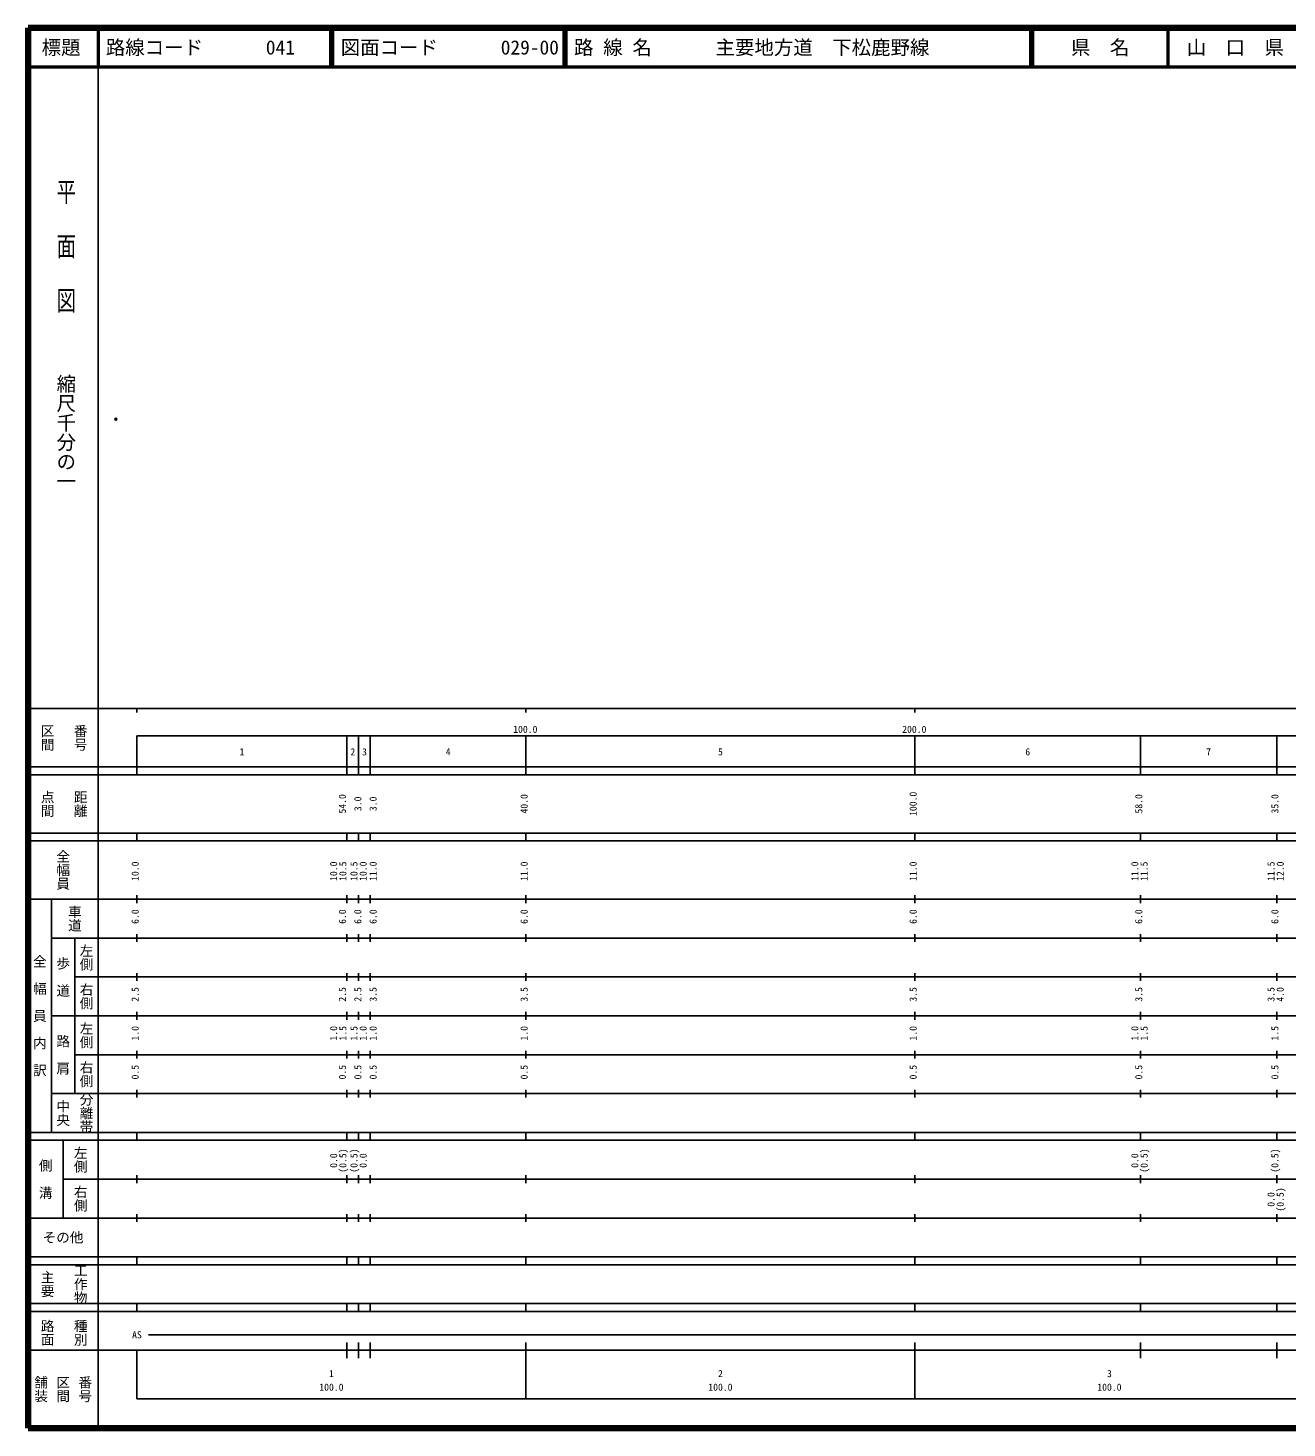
# Model space of a CAD drawing. Units: millimetres on the paper. Extents: x 40 to 680, y 20 to 380.
# Drawn here: x 40 to 363.7, y 20 to 380 of the extents above; entities that cross this region are included whole.
import ezdxf
from ezdxf.enums import TextEntityAlignment as Align

# ---------------------------------------------------------------- set-up
doc = ezdxf.new("R2010")
doc.units = ezdxf.units.MM
doc.header["$PDMODE"] = 32
doc.header["$PDSIZE"] = 0.5
doc.layers.add('M-OTRS', color=6, linetype='Continuous')
doc.layers.add('M-TTL-TXT', color=7, linetype='Continuous')
for name, color, linetype, lineweight in [('M-TTL', 2, 'Continuous', 140), ('M-TTL-BAND', 7, 'Continuous', 25), ('M-TTL-LINE', 7, 'Continuous', 50)]:
    doc.layers.add(name, color=color, linetype=linetype, lineweight=lineweight)
doc.styles.add('@ＭＳ ゴシック', font='')
doc.styles.add('ＭＳ ゴシック', font='')
doc.styles.get('@ＭＳ ゴシック').set_extended_font_data('@MS Gothic')
doc.styles.get('ＭＳ ゴシック').set_extended_font_data('MS Gothic')

msp = doc.modelspace()

# ---------------------------------------------------------------- linework, layer by layer
at = {"layer": 'M-OTRS'}
msp.add_point((62.591, 279.387), dxfattribs=at)
at = {"layer": 'M-TTL'}
for p, q in [((40, 380), (40, 20)), ((680, 380), (40, 380)), ((40, 20), (680, 20))]:
    msp.add_line(p, q, dxfattribs=at)
at = {"layer": 'M-TTL-BAND'}
for p, q in [((58, 370), (58, 20)), ((40, 205), (579, 205)), ((68, 205), (68, 204)), ((168, 205), (168, 204)), ((268, 205), (268, 204)), ((68, 198), (579, 198)), ((68, 198), (68, 188)), ((122, 188), (122, 198)), ((125, 188), (125, 198)), ((128, 188), (128, 198)), ((168, 188), (168, 198)), ((268, 188), (268, 198)), ((326, 188), (326, 198)), ((361, 188), (361, 198)), ((40, 190), (579, 190)), ((40, 188), (579, 188)), ((40, 173), (579, 173)), ((68, 171), (68, 173)), ((122, 171), (122, 173)), ((125, 171), (125, 173)), ((128, 171), (128, 173)), ((168, 171), (168, 173)), ((268, 171), (268, 173)), ((326, 171), (326, 173)), ((361, 171), (361, 173)), ((40, 171), (579, 171)), ((40, 156), (579, 156)), ((46, 96), (46, 156)), ((68, 155), (68, 157)), ((122, 155), (122, 157)), ((125, 155), (125, 157)), ((128, 155), (128, 157)), ((168, 155), (168, 157)), ((268, 155), (268, 157)), ((326, 155), (326, 157)), ((361, 155), (361, 157)), ((46, 146), (579, 146)), ((52, 146), (52, 106)), ((68, 145), (68, 147)), ((122, 145), (122, 147)), ((125, 145), (125, 147)), ((128, 145), (128, 147)), ((168, 145), (168, 147)), ((268, 145), (268, 147)), ((326, 145), (326, 147)), ((361, 145), (361, 147)), ((68, 135), (68, 137)), ((122, 135), (122, 137)), ((125, 135), (125, 137)), ((128, 135), (128, 137)), ((168, 135), (168, 137)), ((268, 135), (268, 137)), ((326, 135), (326, 137)), ((361, 135), (361, 137)), ((52, 136), (579, 136)), ((46, 126), (579, 126)), ((68, 125), (68, 127)), ((122, 125), (122, 127)), ((125, 125), (125, 127)), ((128, 125), (128, 127)), ((168, 125), (168, 127)), ((268, 125), (268, 127)), ((326, 125), (326, 127)), ((361, 125), (361, 127)), ((52, 116), (579, 116)), ((68, 115), (68, 117)), ((122, 115), (122, 117)), ((125, 115), (125, 117)), ((128, 115), (128, 117)), ((168, 115), (168, 117)), ((268, 115), (268, 117)), ((326, 115), (326, 117)), ((361, 115), (361, 117)), ((46, 106), (579, 106)), ((68, 105), (68, 107)), ((122, 105), (122, 107)), ((125, 105), (125, 107)), ((128, 105), (128, 107)), ((168, 105), (168, 107)), ((268, 105), (268, 107)), ((326, 105), (326, 107)), ((361, 105), (361, 107)), ((40, 96), (579, 96)), ((40, 94), (579, 94)), ((49, 94), (49, 74)), ((68, 94), (68, 96)), ((122, 94), (122, 96)), ((125, 94), (125, 96)), ((128, 94), (128, 96)), ((168, 94), (168, 96)), ((268, 94), (268, 96)), ((326, 94), (326, 96)), ((361, 94), (361, 96)), ((49, 84), (579, 84)), ((68, 83), (68, 85)), ((122, 83), (122, 85)), ((125, 83), (125, 85)), ((128, 83), (128, 85)), ((168, 83), (168, 85)), ((268, 83), (268, 85)), ((326, 83), (326, 85)), ((361, 83), (361, 85)), ((40, 74), (579, 74)), ((68, 73), (68, 75)), ((122, 73), (122, 75)), ((125, 73), (125, 75)), ((128, 73), (128, 75)), ((168, 73), (168, 75)), ((268, 73), (268, 75)), ((326, 73), (326, 75)), ((361, 73), (361, 75)), ((40, 64), (579, 64)), ((40, 62), (579, 62)), ((68, 62), (68, 64)), ((122, 62), (122, 64)), ((125, 62), (125, 64)), ((128, 62), (128, 64)), ((168, 62), (168, 64)), ((268, 62), (268, 64)), ((326, 62), (326, 64)), ((361, 62), (361, 64)), ((40, 52), (579, 52)), ((68, 50), (68, 52)), ((122, 50), (122, 52)), ((125, 50), (125, 52)), ((128, 50), (128, 52)), ((168, 50), (168, 52)), ((268, 50), (268, 52)), ((326, 50), (326, 52)), ((361, 50), (361, 52)), ((40, 50), (579, 50)), ((71, 44), (446, 44)), ((40, 40), (579, 40)), ((68, 40), (68, 27.5)), ((122, 38), (122, 42)), ((125, 38), (125, 42)), ((128, 38), (128, 42)), ((168, 27.5), (168, 42)), ((268, 27.5), (268, 42)), ((326, 38), (326, 42)), ((361, 38), (361, 42)), ((68, 27.5), (579, 27.5))]:
    msp.add_line(p, q, dxfattribs=at)
at = {"layer": 'M-TTL-LINE'}
for p, q in [((58, 380), (58, 370)), ((117.75, 380), (117.75, 370)), ((118.25, 380), (118.25, 370)), ((177.75, 380), (177.75, 370)), ((178.25, 380), (178.25, 370)), ((297.75, 380), (297.75, 370)), ((298.25, 380), (298.25, 370)), ((333, 380), (333, 370)), ((40, 370), (680, 370))]:
    msp.add_line(p, q, dxfattribs=at)

# ---------------------------------------------------------------- texts
at = {"layer": 'M-TTL-BAND', "style": '@ＭＳ ゴシック', "width": 1.4}
msp.add_text('平  面  図', height=3.666, rotation=270, dxfattribs=at).set_placement((49.777, 306.475), align=Align.MIDDLE_RIGHT)
at = {"layer": 'M-TTL-BAND', "style": '@ＭＳ ゴシック'}
msp.add_text('縮尺千分の一', height=3.666, rotation=270, dxfattribs=at).set_placement((49.777, 261.03), align=Align.MIDDLE_RIGHT)
for s, p in [('区間', (45, 197.5)), ('番号', (53.5, 197.5)), ('点間', (45, 180.5)), ('距離', (53.5, 180.5)), ('全幅員', (49, 163.5)), ('車道', (52, 151)), ('左側', (55, 141)), ('全\u3000幅\u3000員\u3000内\u3000訳', (43, 126)), ('歩\u3000道', (49, 136)), ('右側', (55, 131)), ('左側', (55, 121)), ('路\u3000肩', (49, 116)), ('右側', (55, 111)), ('分離帯', (55, 101)), ('中央', (49, 101)), ('左側', (53.5, 89)), ('側\u3000溝', (44.5, 84)), ('右側', (53.5, 79)), ('工作物', (53.5, 57)), ('主要', (45, 57)), ('路面', (45, 44.5)), ('種別', (53.5, 44.5)), ('舗装', (43.333, 30)), ('区間', (49, 30)), ('番号', (54.667, 30))]:
    msp.add_text(s, height=2.566, rotation=270, dxfattribs=at).set_placement(p, align=Align.MIDDLE_CENTER)
at = {"layer": 'M-TTL-BAND', "style": 'ＭＳ ゴシック'}
for s, p in [('100.0', (167.844, 198.195)), ('200.0', (267.844, 198.195)), ('1', (95, 192.405)), ('2', (123.5, 192.405)), ('3', (126.5, 192.405)), ('4', (148, 192.405)), ('5', (218, 192.405)), ('6', (297, 192.405)), ('7', (343.5, 192.405)), ('AS', (68, 42.5)), ('1', (118, 32.523)), ('2', (218, 32.523)), ('3', (318, 32.523)), ('100.0', (118, 29.033)), ('100.0', (218, 29.033)), ('100.0', (318, 29.033))]:
    msp.add_text(s, height=1.833, dxfattribs=at).set_placement(p, align=Align.BOTTOM_CENTER)
for s, p in [('54.0', (122.271, 180.5)), ('3.0', (126.249, 180.5)), ('3.0', (130.167, 180.5)), ('40.0', (169, 180.5)), ('100.0', (269, 180.5)), ('58.0', (327, 180.5)), ('35.0', (362, 180.5)), ('10.0', (69, 163.174)), ('10.0', (120.026, 163.174)), ('10.5', (122.396, 163.174)), ('10.5', (125.249, 163.174)), ('10.0', (127.619, 163.174)), ('11.0', (130.167, 163.174)), ('11.0', (169, 163.174)), ('11.0', (269, 163.174)), ('11.0', (326, 163.174)), ('11.5', (328.37, 163.174)), ('11.5', (361, 163.174)), ('12.0', (363.37, 163.174)), ('6.0', (69, 151.5)), ('6.0', (122.271, 151.5)), ('6.0', (126.249, 151.5)), ('6.0', (130.167, 151.5)), ('6.0', (169, 151.5)), ('6.0', (269, 151.5)), ('6.0', (327, 151.5)), ('6.0', (362, 151.5)), ('2.5', (69, 131.5)), ('2.5', (122.271, 131.5)), ('2.5', (126.249, 131.5)), ('3.5', (130.167, 131.5)), ('3.5', (169, 131.5)), ('3.5', (269, 131.5)), ('3.5', (327, 131.5)), ('3.5', (361, 131.5)), ('4.0', (363.37, 131.5)), ('1.0', (69, 121.5)), ('1.0', (120.026, 121.5)), ('1.5', (122.396, 121.5)), ('1.5', (125.249, 121.5)), ('1.0', (127.619, 121.5)), ('1.0', (130.167, 121.5)), ('1.0', (169, 121.5)), ('1.0', (269, 121.5)), ('1.0', (326, 121.5)), ('1.5', (328.37, 121.5)), ('1.5', (362, 121.5)), ('0.5', (69, 111.5)), ('0.5', (122.271, 111.5)), ('0.5', (126.249, 111.5)), ('0.5', (130.167, 111.5)), ('0.5', (169, 111.5)), ('0.5', (269, 111.5)), ('0.5', (327, 111.5)), ('0.5', (362, 111.5)), ('0.0', (120.026, 88.764)), ('(0.5)', (122.396, 88.764)), ('(0.5)', (125.249, 88.764)), ('0.0', (127.619, 88.764)), ('0.0', (326, 88.764)), ('(0.5)', (328.37, 88.764)), ('(0.5)', (362, 88.764)), ('0.0', (361, 78.764)), ('(0.5)', (363.37, 78.764))]:
    msp.add_text(s, height=1.833, rotation=90, dxfattribs=at).set_placement(p, align=Align.BOTTOM_CENTER)
msp.add_text('その他', height=2.566, dxfattribs=at).set_placement((49, 69), align=Align.MIDDLE_CENTER)
at = {"layer": 'M-TTL-TXT', "style": 'ＭＳ ゴシック'}
for s, p in [('標題', (48.5, 375)), ('県\u3000名', (315.625, 375)), ('山\u3000口\u3000県', (350.375, 375))]:
    msp.add_text(s, height=3.666, dxfattribs=at).set_placement(p, align=Align.MIDDLE_CENTER)
for s, p in [('路線コード', (60, 375)), ('041', (101.142, 375)), ('図面コード', (120.38, 375)), ('029-00', (161.521, 375)), ('路 線 名', (180.38, 375)), ('主要地方道\u3000下松鹿野線', (216.734, 375))]:
    msp.add_text(s, height=3.666, dxfattribs=at).set_placement(p, align=Align.MIDDLE_LEFT)

doc.saveas('drawing.dxf')
